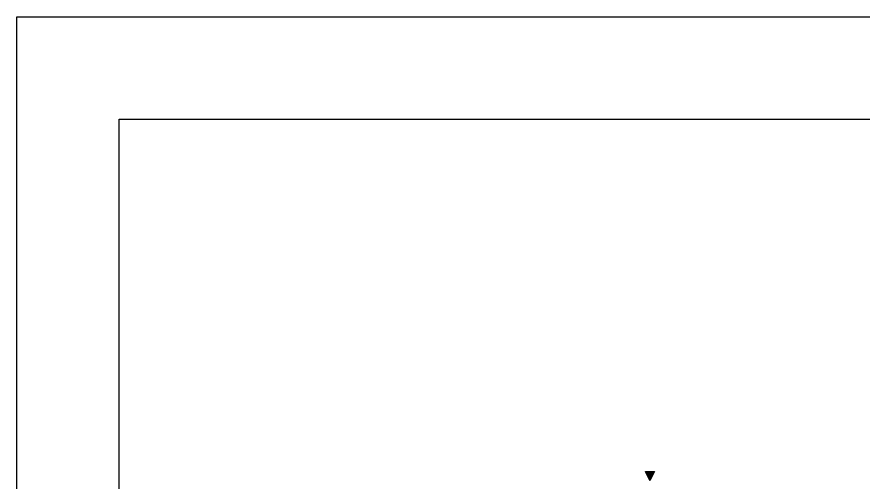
# Model space of a CAD drawing. Header units: millimetres. Extents: x -105266 to 178069, y 491 to 168574.
# Drawn here: x 5773 to 10433, y 8750 to 11310 of the extents above; entities that cross this region are included whole.
import ezdxf

# ---------------------------------------------------------------- set-up
doc = ezdxf.new("R2010")
doc.units = ezdxf.units.MM

msp = doc.modelspace()

# ---------------------------------------------------------------- hatches: boundary and pattern name
h = msp.add_hatch(color=256)
h.dxf.hatch_style = 1
h.paths.add_polyline_path([(9283.97, 8808.18), (9258.97, 8758.18), (9233.97, 8808.18)])

# ---------------------------------------------------------------- linework, layer by layer
msp.add_line((9233.97, 8808.18), (9258.97, 8758.18))
for points in [[(5773.47, 11310.39), (21002.39, 11310.39), (21002.39, 4846.11), (5773.47, 4846.11)], [(6336.59, 10747.27), (20439.26, 10747.27), (20439.26, 5409.23), (6336.59, 5409.23)], [(9283.97, 8808.18), (9258.97, 8758.18), (9233.97, 8808.18)]]:
    msp.add_lwpolyline(points, close=True)

doc.saveas('drawing.dxf')
